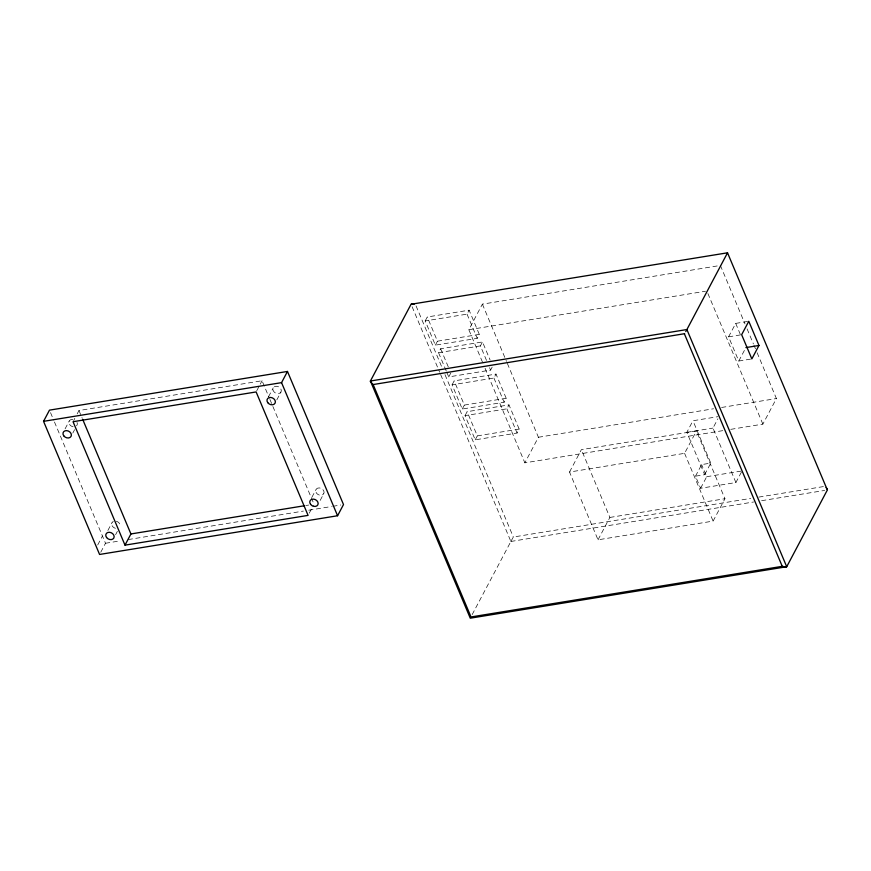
<?xml version="1.0" encoding="UTF-8"?>
<svg xmlns="http://www.w3.org/2000/svg" width="871" height="871" viewBox="0 0 871 871"><rect width="100%" height="100%" fill="white"/><g stroke="black" fill="none" stroke-linecap="round" stroke-linejoin="round"><path stroke-width="0.65" stroke-dasharray="4.36 3.27" d="M65.096 428.837L69.245 420.998M73.643 420.595L74.83 418.352M77.192 413.877L78.978 410.524L262.051 380.747L269.4 398.21M72.805 433.061L74.579 429.708M97.704 544.952L102.451 536.003M107.873 530.483L112.021 522.654M100.764 552.214L105.5 543.264L54.198 421.357M115.593 534.718L117.367 531.364M256.716 390.829L259.678 385.232M260.277 384.111L262.051 380.747M268.508 396.773L273.244 387.824M276.804 399.887L280.952 392.059A4.399 3.462 27.9 0 0 276.64 386.267A4.399 3.462 27.9 0 0 273.701 391.493A4.399 3.462 27.9 0 0 280.952 392.059M311.883 497.308L316.031 489.48M309.259 513.139L313.408 505.311M320.18 500.422L323.74 493.715A4.399 3.462 27.9 0 0 319.417 487.923A4.399 3.462 27.9 0 0 316.489 493.149A4.399 3.462 27.9 0 0 323.74 493.715M425.19 320.942L427.28 316.99L469.121 310.185L479.311 334.388L477.221 338.34L435.369 345.145L425.19 320.942L467.03 314.137L469.121 310.185M435.369 345.145L437.46 341.192L427.28 316.99M446.192 370.85L438.549 352.701L440.65 348.748L482.49 341.944L490.133 360.093M482.458 362.064L468.838 329.717L482.382 304.142L717.715 265.873M492.159 367.137L490.591 370.099L448.739 376.903L450.83 372.951M452.082 384.83L454.172 380.877L496.013 374.073L506.203 398.276L504.113 402.228L462.261 409.032L452.082 384.83L493.922 378.025L496.013 374.073M486.508 360.42L480.4 345.896L482.49 341.944M462.261 409.032L464.363 405.08L454.172 380.877M465.038 415.63L467.128 411.678L508.98 404.873L519.17 429.076L517.069 433.029L475.228 439.833L465.038 415.63L506.889 408.826L508.98 404.873M475.228 439.833L477.319 435.881L467.128 411.678M722.756 430.655L524.865 462.839L538.409 437.253L506.998 362.608M472.169 614.599L510.885 541.457L440.182 373.452M569.514 472.049L581.36 449.665L696.441 430.949L724.955 498.724L713.109 521.098L598.029 539.813L569.514 472.049L684.584 453.334L696.441 430.949M598.029 539.813L609.885 517.439L581.36 449.665M750.541 359.135L738.771 361.04L728.581 336.837L735.701 323.391L748.777 321.268M741.417 472.104L735.897 482.534L700.589 488.272L695.494 476.176L704.65 474.684L686.827 432.332L692.957 420.747L717.802 416.708M738.771 361.04L744.705 349.837M735.897 482.534L712.979 428.075L717.889 418.809M695.494 476.176L701.634 464.591L710.78 463.1L692.957 420.747M704.65 474.684L710.78 463.1M700.589 488.272L706.719 476.687L701.634 464.591M730.78 429.349L762.865 424.133L776.409 398.548L755.995 350.033M510.994 541.261L513.335 537.015L750.78 498.397M468.838 329.717L705.51 291.23M437.46 341.192L479.311 334.388M438.549 352.701L480.4 345.896M728.581 336.837L741.657 334.714M464.363 405.08L506.203 398.276M477.319 435.881L519.17 429.076M538.409 437.253L713.567 408.771M721.591 407.465L776.409 398.548M686.827 432.332L712.979 428.075M305.982 505.496L308.661 505.06M105.5 543.264L120.209 540.869M128.233 539.563L303.391 511.081M308.737 510.221L331.47 506.519M332.809 506.301L340.833 504.995M706.719 476.687L742.027 470.95M609.885 517.439L724.955 498.724M758.826 497.091L824.565 486.399M510.885 541.457L753.6 501.99M761.646 500.683L824.674 490.438M720.382 265.437L744.999 323.903M747.089 328.89L753.371 343.816M753.894 345.058L755.473 348.792M735.701 323.391L740.285 334.29M707.894 293.505L762.865 424.133M684.584 453.334L713.109 521.098M482.382 304.142L506.476 361.367M467.03 314.137L477.221 338.34M489.567 367.682L490.591 370.099M493.922 378.025L504.113 402.228M506.889 408.826L517.069 433.029M485.071 368.281L524.865 462.839M440.65 348.748L448.282 366.898M446.703 372.069L448.739 376.903M416.066 305.917L442.359 368.368M444.983 374.617L513.335 537.015M412.103 306.734L439.659 372.211M269.923 399.451L314.006 504.189M78.978 410.524L82.124 418.004M50.529 412.636L53.675 420.116M115.44 528.283A4.399 3.462 27.9 0 1 111.826 525.039A4.399 3.462 27.9 0 1 113.328 521.457M116.322 521.25A4.399 3.462 27.9 0 1 119.741 526.879M77.018 422.479A4.399 3.462 27.9 0 1 76.517 425.799M73.077 426.725A4.399 3.462 27.9 0 1 69.027 421.477A4.399 3.462 27.9 0 1 75.178 420.334"/><path stroke-width="1.31" d="M43.55 421.335L49.473 410.143L287.474 371.449L343.501 504.559L337.578 515.752L99.577 554.457L43.55 421.335L281.551 382.641L287.474 371.449M124.999 545.148L73.044 421.716L256.128 391.939L308.084 515.382L124.999 545.148L130.922 533.956L82.647 419.245M370.425 381.008L411.058 304.262L727.525 252.808L827.352 489.992L786.72 566.738L470.264 618.192L370.425 381.008L686.892 329.543L727.525 252.808M758.968 345.471L751.847 358.917L741.657 334.714L748.777 321.268L758.968 345.471L745.892 347.594M686.108 330.991L685.782 331.579M786.371 567.086L782.245 566.335L471.015 616.951L373.147 384.557L684.617 333.691M411.417 303.914L414.302 304.099M130.922 533.956L304.654 505.713M373.104 384.536L370.338 381.476M826.144 487.499L827.45 489.546M686.892 329.543L786.72 566.738M684.454 333.985L782.245 566.335M281.551 382.641L337.578 515.752M267.778 402.685A4.399 3.462 27.9 0 0 275.029 403.251A4.399 3.462 27.9 0 0 270.707 397.459A4.399 3.462 27.9 0 0 267.778 402.685M310.566 504.342A4.399 3.462 27.9 0 0 317.806 504.897A4.399 3.462 27.9 0 0 313.495 499.116A4.399 3.462 27.9 0 0 310.566 504.342M106.567 537.516A4.399 3.462 27.9 0 0 113.807 538.071A4.399 3.462 27.9 0 0 109.496 532.29A4.399 3.462 27.9 0 0 106.567 537.516M63.779 435.859A4.399 3.462 27.9 0 0 71.03 436.425A4.399 3.462 27.9 0 0 66.708 430.633A4.399 3.462 27.9 0 0 63.779 435.859"/></g></svg>
